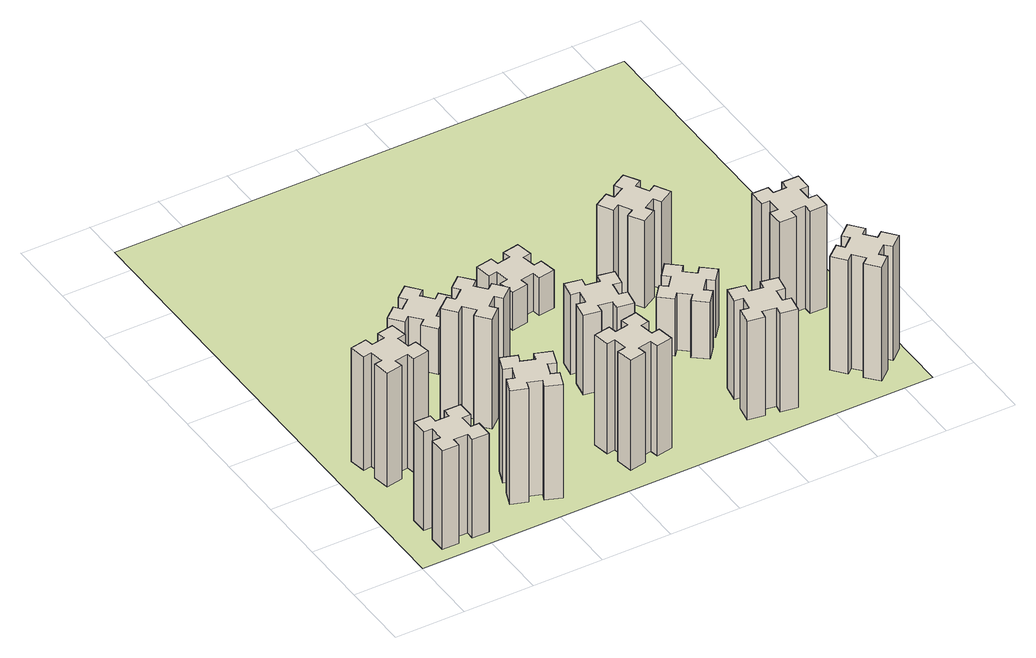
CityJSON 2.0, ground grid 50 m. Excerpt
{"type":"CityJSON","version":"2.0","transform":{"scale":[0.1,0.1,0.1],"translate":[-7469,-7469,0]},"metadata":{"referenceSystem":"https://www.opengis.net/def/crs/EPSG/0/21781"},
"CityObjects":{
"building1":{"type":"Building","attributes":{"class":"1000","function":"1000","usage":"1000","yearOfConstruction":2016,"roofType":"1000","measuredHeight":78,"storeysAboveGround":30,"storeysBelowGround":0},"geometry":[{"type":"Solid","lod":"1","boundaries":[[[[0,1,2,3,4,5,6,7,8,9,10,11,12,13,14,15,16,17,18,19]],[[17,16,20,21]],[[16,15,22,20]],[[15,14,23,22]],[[14,13,24,23]],[[13,12,25,24]],[[12,11,26,25]],[[11,10,27,26]],[[10,9,28,27]],[[9,8,29,28]],[[8,7,30,29]],[[7,6,31,30]],[[6,5,32,31]],[[5,4,33,32]],[[4,3,34,33]],[[3,2,35,34]],[[2,1,36,35]],[[1,0,37,36]],[[0,19,38,37]],[[19,18,39,38]],[[18,17,21,39]],[[24,25,26,27,28,29,30,31,32,33,34,35,36,37,38,39,21,20,22,23]]]]}]},
"building2":{"type":"Building","attributes":{"class":"1000","function":"1000","usage":"1000","yearOfConstruction":2016,"roofType":"1000","measuredHeight":90,"storeysAboveGround":30,"storeysBelowGround":0},"geometry":[{"type":"Solid","lod":"1","boundaries":[[[[40,41,42,43,44,45,46,47,48,49,50,51,52,53,54,55,56,57,58,59]],[[57,56,60,61]],[[56,55,62,60]],[[55,54,63,62]],[[54,53,64,63]],[[53,52,65,64]],[[52,51,66,65]],[[51,50,67,66]],[[50,49,68,67]],[[49,48,69,68]],[[48,47,70,69]],[[47,46,71,70]],[[46,45,72,71]],[[45,44,73,72]],[[44,43,74,73]],[[43,42,75,74]],[[42,41,76,75]],[[41,40,77,76]],[[40,59,78,77]],[[59,58,79,78]],[[58,57,61,79]],[[64,65,66,67,68,69,70,71,72,73,74,75,76,77,78,79,61,60,62,63]]]]}]},
"building3":{"type":"Building","attributes":{"class":"1000","function":"1000","usage":"1000","yearOfConstruction":2016,"roofType":"1000","measuredHeight":90,"storeysAboveGround":30,"storeysBelowGround":0},"geometry":[{"type":"Solid","lod":"1","boundaries":[[[[80,81,82,83,84,85,86,87,88,89,90,91,92,93,94,95,96,97,98,99]],[[97,96,100,101]],[[96,95,102,100]],[[95,94,103,102]],[[94,93,104,103]],[[93,92,105,104]],[[92,91,106,105]],[[91,90,107,106]],[[90,89,108,107]],[[89,88,109,108]],[[88,87,110,109]],[[87,86,111,110]],[[86,85,112,111]],[[85,84,113,112]],[[84,83,114,113]],[[83,82,115,114]],[[82,81,116,115]],[[81,80,117,116]],[[80,99,118,117]],[[99,98,119,118]],[[98,97,101,119]],[[104,105,106,107,108,109,110,111,112,113,114,115,116,117,118,119,101,100,102,103]]]]}]},
"building4":{"type":"Building","attributes":{"class":"1000","function":"1000","usage":"1000","yearOfConstruction":2016,"roofType":"1000","measuredHeight":87,"storeysAboveGround":30,"storeysBelowGround":0},"geometry":[{"type":"Solid","lod":"1","boundaries":[[[[120,121,122,123,124,125,126,127,128,129,130,131,132,133,134,135,136,137,138,139]],[[137,136,140,141]],[[136,135,142,140]],[[135,134,143,142]],[[134,133,144,143]],[[133,132,145,144]],[[132,131,146,145]],[[131,130,147,146]],[[130,129,148,147]],[[129,128,149,148]],[[128,127,150,149]],[[127,126,151,150]],[[126,125,152,151]],[[125,124,153,152]],[[124,123,154,153]],[[123,122,155,154]],[[122,121,156,155]],[[121,120,157,156]],[[120,139,158,157]],[[139,138,159,158]],[[138,137,141,159]],[[144,145,146,147,148,149,150,151,152,153,154,155,156,157,158,159,141,140,142,143]]]]}]},
"building5":{"type":"Building","attributes":{"class":"1000","function":"1000","usage":"1000","yearOfConstruction":2016,"roofType":"1000","measuredHeight":36,"storeysAboveGround":30,"storeysBelowGround":0},"geometry":[{"type":"Solid","lod":"1","boundaries":[[[[160,161,162,163,164,165,166,167,168,169,170,171,172,173,174,175,176,177,178,179]],[[177,176,180,181]],[[176,175,182,180]],[[175,174,183,182]],[[174,173,184,183]],[[173,172,185,184]],[[172,171,186,185]],[[171,170,187,186]],[[170,169,188,187]],[[169,168,189,188]],[[168,167,190,189]],[[167,166,191,190]],[[166,165,192,191]],[[165,164,193,192]],[[164,163,194,193]],[[163,162,195,194]],[[162,161,196,195]],[[161,160,197,196]],[[160,179,198,197]],[[179,178,199,198]],[[178,177,181,199]],[[184,185,186,187,188,189,190,191,192,193,194,195,196,197,198,199,181,180,182,183]]]]}]},
"building6":{"type":"Building","attributes":{"class":"1000","function":"1000","usage":"1000","yearOfConstruction":2016,"roofType":"1000","measuredHeight":87,"storeysAboveGround":30,"storeysBelowGround":0},"geometry":[{"type":"Solid","lod":"1","boundaries":[[[[200,201,202,203,204,205,206,207,208,209,210,211,212,213,214,215,216,217,218,219]],[[217,216,220,221]],[[216,215,222,220]],[[215,214,223,222]],[[214,213,224,223]],[[213,212,225,224]],[[212,211,226,225]],[[211,210,227,226]],[[210,209,228,227]],[[209,208,229,228]],[[208,207,230,229]],[[207,206,231,230]],[[206,205,232,231]],[[205,204,233,232]],[[204,203,234,233]],[[203,202,235,234]],[[202,201,236,235]],[[201,200,237,236]],[[200,219,238,237]],[[219,218,239,238]],[[218,217,221,239]],[[224,225,226,227,228,229,230,231,232,233,234,235,236,237,238,239,221,220,222,223]]]]}]},
"building7":{"type":"Building","attributes":{"class":"1000","function":"1000","usage":"1000","yearOfConstruction":2016,"roofType":"1000","measuredHeight":63,"storeysAboveGround":30,"storeysBelowGround":0},"geometry":[{"type":"Solid","lod":"1","boundaries":[[[[240,241,242,243,244,245,246,247,248,249,250,251,252,253,254,255,256,257,258,259]],[[257,256,260,261]],[[256,255,262,260]],[[255,254,263,262]],[[254,253,264,263]],[[253,252,265,264]],[[252,251,266,265]],[[251,250,267,266]],[[250,249,268,267]],[[249,248,269,268]],[[248,247,270,269]],[[247,246,271,270]],[[246,245,272,271]],[[245,244,273,272]],[[244,243,274,273]],[[243,242,275,274]],[[242,241,276,275]],[[241,240,277,276]],[[240,259,278,277]],[[259,258,279,278]],[[258,257,261,279]],[[264,265,266,267,268,269,270,271,272,273,274,275,276,277,278,279,261,260,262,263]]]]}]},
"building8":{"type":"Building","attributes":{"class":"1000","function":"1000","usage":"1000","yearOfConstruction":2016,"roofType":"1000","measuredHeight":30,"storeysAboveGround":30,"storeysBelowGround":0},"geometry":[{"type":"Solid","lod":"1","boundaries":[[[[280,281,282,283,284,285,286,287,288,289,290,291,292,293,294,295,296,297,298,299]],[[297,296,300,301]],[[296,295,302,300]],[[295,294,303,302]],[[294,293,304,303]],[[293,292,305,304]],[[292,291,306,305]],[[291,290,307,306]],[[290,289,308,307]],[[289,288,309,308]],[[288,287,310,309]],[[287,286,311,310]],[[286,285,312,311]],[[285,284,313,312]],[[284,283,314,313]],[[283,282,315,314]],[[282,281,316,315]],[[281,280,317,316]],[[280,299,318,317]],[[299,298,319,318]],[[298,297,301,319]],[[304,305,306,307,308,309,310,311,312,313,314,315,316,317,318,319,301,300,302,303]]]]}]},
"building9":{"type":"Building","attributes":{"class":"1000","function":"1000","usage":"1000","yearOfConstruction":2016,"roofType":"1000","measuredHeight":78,"storeysAboveGround":30,"storeysBelowGround":0},"geometry":[{"type":"Solid","lod":"1","boundaries":[[[[320,321,322,323,324,325,326,327,328,329,330,331,332,333,334,335,336,337,338,339]],[[337,336,340,341]],[[336,335,342,340]],[[335,334,343,342]],[[334,333,344,343]],[[333,332,345,344]],[[332,331,346,345]],[[331,330,347,346]],[[330,329,348,347]],[[329,328,349,348]],[[328,327,350,349]],[[327,326,351,350]],[[326,325,352,351]],[[325,324,353,352]],[[324,323,354,353]],[[323,322,355,354]],[[322,321,356,355]],[[321,320,357,356]],[[320,339,358,357]],[[339,338,359,358]],[[338,337,341,359]],[[344,345,346,347,348,349,350,351,352,353,354,355,356,357,358,359,341,340,342,343]]]]}]},
"building10":{"type":"Building","attributes":{"class":"1000","function":"1000","usage":"1000","yearOfConstruction":2016,"roofType":"1000","measuredHeight":45,"storeysAboveGround":30,"storeysBelowGround":0},"geometry":[{"type":"Solid","lod":"1","boundaries":[[[[360,361,362,363,364,365,366,367,368,369,370,371,372,373,374,375,376,377,378,379]],[[377,376,380,381]],[[376,375,382,380]],[[375,374,383,382]],[[374,373,384,383]],[[373,372,385,384]],[[372,371,386,385]],[[371,370,387,386]],[[370,369,388,387]],[[369,368,389,388]],[[368,367,390,389]],[[367,366,391,390]],[[366,365,392,391]],[[365,364,393,392]],[[364,363,394,393]],[[363,362,395,394]],[[362,361,396,395]],[[361,360,397,396]],[[360,379,398,397]],[[379,378,399,398]],[[378,377,381,399]],[[384,385,386,387,388,389,390,391,392,393,394,395,396,397,398,399,381,380,382,383]]]]}]},
"building11":{"type":"Building","attributes":{"class":"1000","function":"1000","usage":"1000","yearOfConstruction":2016,"roofType":"1000","measuredHeight":69,"storeysAboveGround":30,"storeysBelowGround":0},"geometry":[{"type":"Solid","lod":"1","boundaries":[[[[400,401,402,403,404,405,406,407,408,409,410,411,412,413,414,415,416,417,418,419]],[[417,416,420,421]],[[416,415,422,420]],[[415,414,423,422]],[[414,413,424,423]],[[413,412,425,424]],[[412,411,426,425]],[[411,410,427,426]],[[410,409,428,427]],[[409,408,429,428]],[[408,407,430,429]],[[407,406,431,430]],[[406,405,432,431]],[[405,404,433,432]],[[404,403,434,433]],[[403,402,435,434]],[[402,401,436,435]],[[401,400,437,436]],[[400,419,438,437]],[[419,418,439,438]],[[418,417,421,439]],[[424,425,426,427,428,429,430,431,432,433,434,435,436,437,438,439,421,420,422,423]]]]}]},
"building12":{"type":"Building","attributes":{"class":"1000","function":"1000","usage":"1000","yearOfConstruction":2016,"roofType":"1000","measuredHeight":90,"storeysAboveGround":30,"storeysBelowGround":0},"geometry":[{"type":"Solid","lod":"1","boundaries":[[[[440,441,442,443,444,445,446,447,448,449,450,451,452,453,454,455,456,457,458,459]],[[457,456,460,461]],[[456,455,462,460]],[[455,454,463,462]],[[454,453,464,463]],[[453,452,465,464]],[[452,451,466,465]],[[451,450,467,466]],[[450,449,468,467]],[[449,448,469,468]],[[448,447,470,469]],[[447,446,471,470]],[[446,445,472,471]],[[445,444,473,472]],[[444,443,474,473]],[[443,442,475,474]],[[442,441,476,475]],[[441,440,477,476]],[[440,459,478,477]],[[459,458,479,478]],[[458,457,461,479]],[[464,465,466,467,468,469,470,471,472,473,474,475,476,477,478,479,461,460,462,463]]]]}]},
"building13":{"type":"Building","attributes":{"class":"1000","function":"1000","usage":"1000","yearOfConstruction":2016,"roofType":"1000","measuredHeight":81,"storeysAboveGround":30,"storeysBelowGround":0},"geometry":[{"type":"Solid","lod":"1","boundaries":[[[[480,481,482,483,484,485,486,487,488,489,490,491,492,493,494,495,496,497,498,499]],[[497,496,500,501]],[[496,495,502,500]],[[495,494,503,502]],[[494,493,504,503]],[[493,492,505,504]],[[492,491,506,505]],[[491,490,507,506]],[[490,489,508,507]],[[489,488,509,508]],[[488,487,510,509]],[[487,486,511,510]],[[486,485,512,511]],[[485,484,513,512]],[[484,483,514,513]],[[483,482,515,514]],[[482,481,516,515]],[[481,480,517,516]],[[480,499,518,517]],[[499,498,519,518]],[[498,497,501,519]],[[504,505,506,507,508,509,510,511,512,513,514,515,516,517,518,519,501,500,502,503]]]]}]},
"landuse1":{"type":"LandUse","attributes":{"name":"plot1","function":"1010"},"geometry":[{"type":"MultiSurface","lod":"1","boundaries":[[[520,521,522,523]]]}]}
},
"vertices":[
[265,325,0],[265,225,0],[205,225,0],[205,105,0],[325,105,0],[325,165,0],[425,165,0],[425,105,0],[545,105,0],[545,225,0],[485,225,0],[485,325,0],[545,325,0],[545,445,0],[425,445,0],[425,385,0],[325,385,0],[325,445,0],[205,445,0],[205,325,0],[325,385,780],[325,445,780],[425,385,780],[425,445,780],[545,445,780],[545,325,780],[485,325,780],[485,225,780],[545,225,780],[545,105,780],[425,105,780],[425,165,780],[325,165,780],[325,105,780],[205,105,780],[205,225,780],[265,225,780],[265,325,780],[205,325,780],[205,445,780],
[405,1132,0],[307,1115,0],[297,1174,0],[178,1153,0],[199,1035,0],[258,1045,0],[276,947,0],[217,937,0],[237,818,0],[356,839,0],[345,898,0],[444,916,0],[454,857,0],[572,877,0],[551,996,0],[492,985,0],[475,1084,0],[534,1094,0],[513,1212,0],[395,1191,0],[475,1084,900],[534,1094,900],[492,985,900],[551,996,900],[572,877,900],[454,857,900],[444,916,900],[345,898,900],[356,839,900],[237,818,900],[217,937,900],[276,947,900],[258,1045,900],[199,1035,900],[178,1153,900],[297,1174,900],[307,1115,900],[405,1132,900],[395,1191,900],[513,1212,900],
[929,460,0],[895,366,0],[839,387,0],[797,274,0],[910,233,0],[931,289,0],[1025,255,0],[1004,199,0],[1117,157,0],[1158,270,0],[1102,291,0],[1136,385,0],[1192,364,0],[1233,477,0],[1120,518,0],[1100,462,0],[1006,496,0],[1027,552,0],[914,593,0],[873,480,0],[1006,496,900],[1027,552,900],[1100,462,900],[1120,518,900],[1233,477,900],[1192,364,900],[1136,385,900],[1102,291,900],[1158,270,900],[1117,157,900],[1004,199,900],[1025,255,900],[931,289,900],[910,233,900],[797,274,900],[839,387,900],[895,366,900],[929,460,900],[873,480,900],[914,593,900],
[1083,1332,0],[1006,1267,0],[968,1313,0],[876,1236,0],[953,1144,0],[999,1183,0],[1063,1106,0],[1017,1068,0],[1094,976,0],[1186,1053,0],[1148,1099,0],[1224,1163,0],[1263,1117,0],[1355,1194,0],[1278,1286,0],[1232,1248,0],[1167,1324,0],[1213,1363,0],[1136,1455,0],[1044,1378,0],[1167,1324,870],[1213,1363,870],[1232,1248,870],[1278,1286,870],[1355,1194,870],[1263,1117,870],[1224,1163,870],[1148,1099,870],[1186,1053,870],[1094,976,870],[1017,1068,870],[1063,1106,870],[999,1183,870],[953,1144,870],[876,1236,870],[968,1313,870],[1006,1267,870],[1083,1332,870],[1044,1378,870],[1136,1455,870],
[1083,1972,0],[1006,1907,0],[968,1953,0],[876,1876,0],[953,1784,0],[999,1823,0],[1063,1746,0],[1017,1708,0],[1094,1616,0],[1186,1693,0],[1148,1739,0],[1224,1803,0],[1263,1757,0],[1355,1834,0],[1278,1926,0],[1232,1888,0],[1167,1964,0],[1213,2003,0],[1136,2095,0],[1044,2018,0],[1167,1964,360],[1213,2003,360],[1232,1888,360],[1278,1926,360],[1355,1834,360],[1263,1757,360],[1224,1803,360],[1148,1739,360],[1186,1693,360],[1094,1616,360],[1017,1708,360],[1063,1746,360],[999,1823,360],[953,1784,360],[876,1876,360],[968,1953,360],[1006,1907,360],[1083,1972,360],[1044,2018,360],[1136,2095,360],
[1785,492,0],[1687,475,0],[1677,534,0],[1558,513,0],[1579,395,0],[1638,405,0],[1656,307,0],[1597,297,0],[1617,178,0],[1736,199,0],[1725,258,0],[1824,276,0],[1834,217,0],[1952,237,0],[1931,356,0],[1872,345,0],[1855,444,0],[1914,454,0],[1893,572,0],[1775,551,0],[1855,444,870],[1914,454,870],[1872,345,870],[1931,356,870],[1952,237,870],[1834,217,870],[1824,276,870],[1725,258,870],[1736,199,870],[1617,178,870],[1597,297,870],[1656,307,870],[1638,405,870],[1579,395,870],[1558,513,870],[1677,534,870],[1687,475,870],[1785,492,870],[1775,551,870],[1893,572,870],
[2055,1047,0],[2072,1145,0],[2131,1135,0],[2152,1253,0],[2034,1274,0],[2024,1215,0],[1925,1232,0],[1936,1291,0],[1817,1312,0],[1797,1194,0],[1856,1184,0],[1838,1085,0],[1779,1096,0],[1758,977,0],[1877,957,0],[1887,1016,0],[1985,998,0],[1975,939,0],[2093,918,0],[2114,1037,0],[1985,998,630],[1975,939,630],[1887,1016,630],[1877,957,630],[1758,977,630],[1779,1096,630],[1838,1085,630],[1856,1184,630],[1797,1194,630],[1817,1312,630],[1936,1291,630],[1925,1232,630],[2024,1215,630],[2034,1274,630],[2152,1253,630],[2131,1135,630],[2072,1145,630],[2055,1047,630],[2114,1037,630],[2093,918,630],
[1972,1925,0],[1955,2024,0],[2014,2034,0],[1993,2152,0],[1875,2131,0],[1885,2072,0],[1787,2055,0],[1777,2114,0],[1658,2093,0],[1679,1975,0],[1738,1985,0],[1756,1887,0],[1697,1877,0],[1717,1758,0],[1836,1779,0],[1825,1838,0],[1924,1856,0],[1934,1797,0],[2052,1817,0],[2031,1936,0],[1924,1856,300],[1934,1797,300],[1825,1838,300],[1836,1779,300],[1717,1758,300],[1697,1877,300],[1756,1887,300],[1738,1985,300],[1679,1975,300],[1658,2093,300],[1777,2114,300],[1787,2055,300],[1885,2072,300],[1875,2131,300],[1993,2152,300],[2014,2034,300],[1955,2024,300],[1972,1925,300],[2031,1936,300],[2052,1817,300],
[2596,444,0],[2578,345,0],[2519,356,0],[2498,237,0],[2617,217,0],[2627,276,0],[2725,258,0],[2715,199,0],[2833,178,0],[2854,297,0],[2795,307,0],[2812,405,0],[2871,395,0],[2892,513,0],[2774,534,0],[2764,475,0],[2665,492,0],[2676,551,0],[2557,572,0],[2537,454,0],[2665,492,780],[2676,551,780],[2764,475,780],[2774,534,780],[2892,513,780],[2871,395,780],[2812,405,780],[2795,307,780],[2854,297,780],[2833,178,780],[2715,199,780],[2725,258,780],[2627,276,780],[2617,217,780],[2498,237,780],[2519,356,780],[2578,345,780],[2596,444,780],[2537,454,780],[2557,572,780],
[2647,1006,0],[2712,1083,0],[2758,1044,0],[2835,1136,0],[2743,1213,0],[2704,1167,0],[2628,1232,0],[2666,1278,0],[2574,1355,0],[2497,1263,0],[2543,1224,0],[2479,1148,0],[2433,1186,0],[2356,1094,0],[2448,1017,0],[2486,1063,0],[2563,999,0],[2524,953,0],[2616,876,0],[2693,968,0],[2563,999,450],[2524,953,450],[2486,1063,450],[2448,1017,450],[2356,1094,450],[2433,1186,450],[2479,1148,450],[2543,1224,450],[2497,1263,450],[2574,1355,450],[2666,1278,450],[2628,1232,450],[2704,1167,450],[2743,1213,450],[2835,1136,450],[2758,1044,450],[2712,1083,450],[2647,1006,450],[2693,968,450],[2616,876,450],
[2475,1744,0],[2525,1657,0],[2473,1627,0],[2533,1523,0],[2637,1583,0],[2607,1635,0],[2694,1685,0],[2724,1633,0],[2828,1693,0],[2768,1797,0],[2716,1767,0],[2666,1854,0],[2718,1884,0],[2658,1988,0],[2554,1928,0],[2584,1876,0],[2497,1826,0],[2467,1878,0],[2363,1818,0],[2423,1714,0],[2497,1826,690],[2467,1878,690],[2584,1876,690],[2554,1928,690],[2658,1988,690],[2718,1884,690],[2666,1854,690],[2716,1767,690],[2768,1797,690],[2828,1693,690],[2724,1633,690],[2694,1685,690],[2607,1635,690],[2637,1583,690],[2533,1523,690],[2473,1627,690],[2525,1657,690],[2475,1744,690],[2423,1714,690],[2363,1818,690],
[3468,259,0],[3544,323,0],[3583,277,0],[3675,354,0],[3598,446,0],[3552,408,0],[3487,484,0],[3533,523,0],[3456,615,0],[3364,538,0],[3403,492,0],[3326,427,0],[3288,473,0],[3196,396,0],[3273,304,0],[3319,343,0],[3383,266,0],[3337,228,0],[3414,136,0],[3506,213,0],[3383,266,900],[3337,228,900],[3319,343,900],[3273,304,900],[3196,396,900],[3288,473,900],[3326,427,900],[3403,492,900],[3364,538,900],[3456,615,900],[3533,523,900],[3487,484,900],[3552,408,900],[3598,446,900],[3675,354,900],[3583,277,900],[3544,323,900],[3468,259,900],[3506,213,900],[3414,136,900],
[3225,1165,0],[3225,1065,0],[3165,1065,0],[3165,945,0],[3285,945,0],[3285,1005,0],[3385,1005,0],[3385,945,0],[3505,945,0],[3505,1065,0],[3445,1065,0],[3445,1165,0],[3505,1165,0],[3505,1285,0],[3385,1285,0],[3385,1225,0],[3285,1225,0],[3285,1285,0],[3165,1285,0],[3165,1165,0],[3285,1225,810],[3285,1285,810],[3385,1225,810],[3385,1285,810],[3505,1285,810],[3505,1165,810],[3445,1165,810],[3445,1065,810],[3505,1065,810],[3505,945,810],[3385,945,810],[3385,1005,810],[3285,1005,810],[3285,945,810],[3165,945,810],[3165,1065,810],[3225,1065,810],[3225,1165,810],[3165,1165,810],[3165,1285,810],
[5,3705,0],[3705,3705,0],[3705,5,0],[5,5,0]
]}
